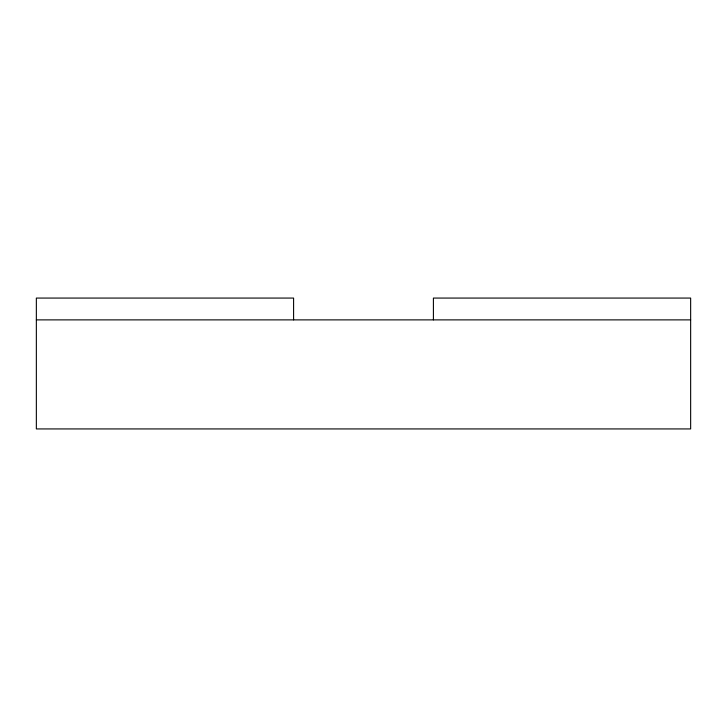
<?xml version="1.0" encoding="UTF-8"?>
<svg xmlns="http://www.w3.org/2000/svg" width="727" height="727" viewBox="0 0 727 727"><rect width="100%" height="100%" fill="white"/><g stroke="black" fill="none" stroke-linecap="round" stroke-linejoin="round"><path stroke-width="1.09" d="M36.35 319.88L690.65 319.88M433.41 319.88L433.41 298.07L690.65 298.07L690.65 428.93L36.35 428.93L36.35 298.07L293.59 298.07L293.59 319.88"/></g></svg>
